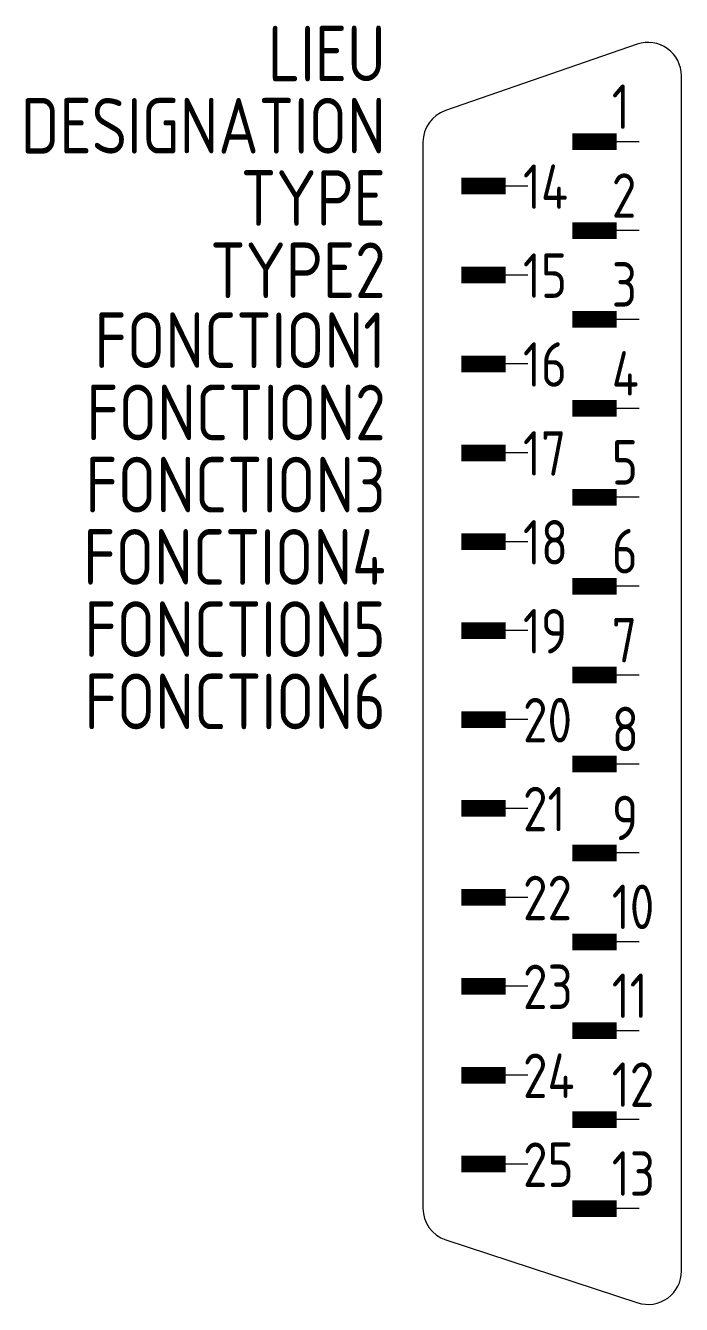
# Model space of a CAD drawing. Extents: x -1612.3 to -1582.7, y -931.9 to -874.4.
import ezdxf
from ezdxf.enums import TextEntityAlignment as Align

# ---------------------------------------------------------------- set-up
doc = ezdxf.new("R2010")
doc.units = 0
doc.header["$LTSCALE"] = 0.3
for name, color, linetype in [('SYMB_FIL', 3, 'CONTINUOUS'), ('SYMB_FIL_FIN', 1, 'CONTINUOUS'), ('SYMB_TXT_CONTACT', 2, 'CONTINUOUS'), ('SYMB_TXT_NOM', 3, 'CONTINUOUS')]:
    doc.layers.add(name, color=color, linetype=linetype)
doc.styles.add('NET2_5', font='isocp.shx', dxfattribs={"width": 0.9, "height": 2.5})
doc.styles.add('NET_2', font='isocp.shx', dxfattribs={"width": 0.9, "height": 2})

msp = doc.modelspace()

# ---------------------------------------------------------------- linework, layer by layer
at = {"layer": 'SYMB_FIL'}
msp.add_lwpolyline([(-1594.364, -879.612), (-1594.364, -927.575, 0.324225), (-1593.331, -929), (-1584.691, -931.832, 0.510317), (-1582.724, -930.406), (-1582.724, -876.631, 0.51521), (-1584.713, -875.213), (-1593.353, -878.194, 0.319949)], format="xyb", close=True, dxfattribs=at)
at = {"layer": 'SYMB_FIL_FIN'}
for p, q in [((-1584.634, -879.593), (-1585.634, -879.593)), ((-1589.634, -881.593), (-1590.634, -881.593)), ((-1584.634, -883.593), (-1585.634, -883.593)), ((-1589.634, -885.593), (-1590.634, -885.593)), ((-1584.634, -887.593), (-1585.634, -887.593)), ((-1589.634, -889.593), (-1590.634, -889.593)), ((-1584.634, -891.593), (-1585.634, -891.593)), ((-1589.634, -893.593), (-1590.634, -893.593)), ((-1584.634, -895.593), (-1585.634, -895.593)), ((-1589.634, -897.593), (-1590.634, -897.593)), ((-1584.634, -899.593), (-1585.634, -899.593)), ((-1589.634, -901.593), (-1590.634, -901.593)), ((-1584.634, -903.593), (-1585.634, -903.593)), ((-1589.634, -905.593), (-1590.634, -905.593)), ((-1584.634, -907.593), (-1585.634, -907.593)), ((-1589.634, -909.593), (-1590.634, -909.593)), ((-1584.634, -911.593), (-1585.634, -911.593)), ((-1589.634, -913.593), (-1590.634, -913.593)), ((-1584.634, -915.593), (-1585.634, -915.593)), ((-1589.634, -917.593), (-1590.634, -917.593)), ((-1584.634, -919.593), (-1585.634, -919.593)), ((-1589.634, -921.593), (-1590.634, -921.593)), ((-1584.634, -923.593), (-1585.634, -923.593)), ((-1589.634, -925.593), (-1590.634, -925.593)), ((-1584.634, -927.593), (-1585.634, -927.593))]:
    msp.add_line(p, q, dxfattribs=at)
at = {"layer": 'SYMB_FIL_FIN', "const_width": 0.75}
for points in [[(-1585.634, -879.593), (-1587.634, -879.593)], [(-1590.634, -881.593), (-1592.634, -881.593)], [(-1585.634, -883.593), (-1587.634, -883.593)], [(-1590.634, -885.593), (-1592.634, -885.593)], [(-1585.634, -887.593), (-1587.634, -887.593)], [(-1590.634, -889.593), (-1592.634, -889.593)], [(-1585.634, -891.593), (-1587.634, -891.593)], [(-1590.634, -893.593), (-1592.634, -893.593)], [(-1585.634, -895.593), (-1587.634, -895.593)], [(-1590.634, -897.593), (-1592.634, -897.593)], [(-1585.634, -899.593), (-1587.634, -899.593)], [(-1590.634, -901.593), (-1592.634, -901.593)], [(-1585.634, -903.593), (-1587.634, -903.593)], [(-1590.634, -905.593), (-1592.634, -905.593)], [(-1585.634, -907.593), (-1587.634, -907.593)], [(-1590.634, -909.593), (-1592.634, -909.593)], [(-1585.634, -911.593), (-1587.634, -911.593)], [(-1590.634, -913.593), (-1592.634, -913.593)], [(-1585.634, -915.593), (-1587.634, -915.593)], [(-1590.634, -917.593), (-1592.634, -917.593)], [(-1585.634, -919.593), (-1587.634, -919.593)], [(-1590.634, -921.593), (-1592.634, -921.593)], [(-1585.634, -923.593), (-1587.634, -923.593)], [(-1590.634, -925.593), (-1592.634, -925.593)], [(-1585.634, -927.593), (-1587.634, -927.593)]]:
    msp.add_lwpolyline(points, dxfattribs=at)

# ---------------------------------------------------------------- texts
at = {"layer": 'SYMB_TXT_CONTACT', "style": 'NET_2', "width": 0.9, "flags": 8}
for tag, text, p in [('1', '1', (-1585.859, -879.619)), ('2', '2', (-1585.859, -883.619)), ('3', '3', (-1585.859, -887.619)), ('4', '4', (-1585.859, -891.619)), ('5', '5', (-1585.859, -895.619)), ('6', '6', (-1585.859, -899.619)), ('7', '7', (-1585.859, -903.619)), ('8', '8', (-1585.859, -907.619)), ('9', '9', (-1585.859, -911.619)), ('10', '10', (-1585.859, -915.619)), ('11', '11', (-1585.859, -919.619)), ('12', '12', (-1585.859, -923.619)), ('13', '13', (-1585.859, -927.619))]:
    msp.add_attdef(tag, text=text, height=2, dxfattribs=at).set_placement(p, align=Align.BOTTOM_LEFT)
for tag, text, p in [('14', '14', (-1589.859, -881.619)), ('15', '15', (-1589.859, -885.619)), ('16', '16', (-1589.859, -889.619)), ('17', '17', (-1589.859, -893.619)), ('18', '18', (-1589.859, -897.619)), ('19', '19', (-1589.859, -901.619)), ('20', '20', (-1589.859, -905.619)), ('21', '21', (-1589.859, -909.619)), ('22', '22', (-1589.859, -913.619)), ('23', '23', (-1589.859, -917.619)), ('24', '24', (-1589.859, -921.619)), ('25', '25', (-1589.859, -925.619))]:
    msp.add_attdef(tag, text=text, height=2, dxfattribs=at).set_placement(p, align=Align.MIDDLE_LEFT)
at = {"layer": 'SYMB_TXT_NOM', "style": 'NET2_5', "width": 0.9, "flags": 8}
for tag, text, p in [('LIEU', '', (-1596.039, -876.878)), ('DESIGNATION', 'X?', (-1596.039, -880.128)), ('TYPE', '', (-1596.039, -883.378)), ('TYPE2', '', (-1596.039, -886.628)), ('FONCTION1', '', (-1596.039, -889.778)), ('FONCTION2', '', (-1596.039, -893.028)), ('FONCTION3', '', (-1596.039, -896.278)), ('FONCTION4', '', (-1596.039, -899.528)), ('FONCTION5', '', (-1596.039, -902.778)), ('FONCTION6', '', (-1596.039, -906.028))]:
    msp.add_attdef(tag, text=text, height=2.5, dxfattribs=at).set_placement(p, align=Align.RIGHT)

doc.saveas('drawing.dxf')
